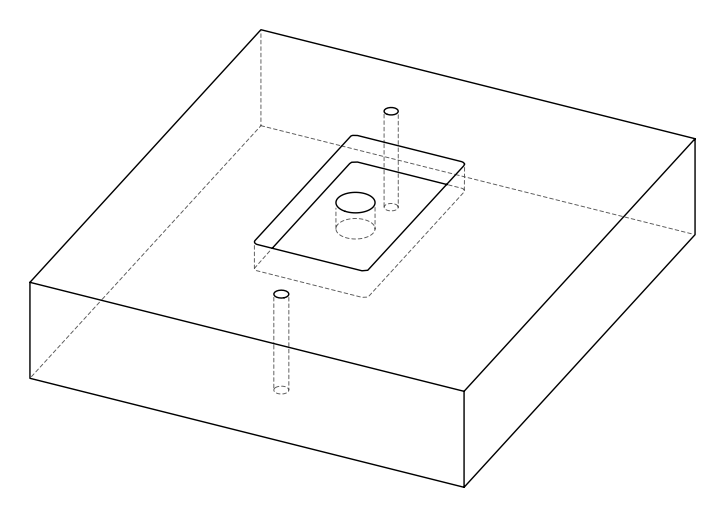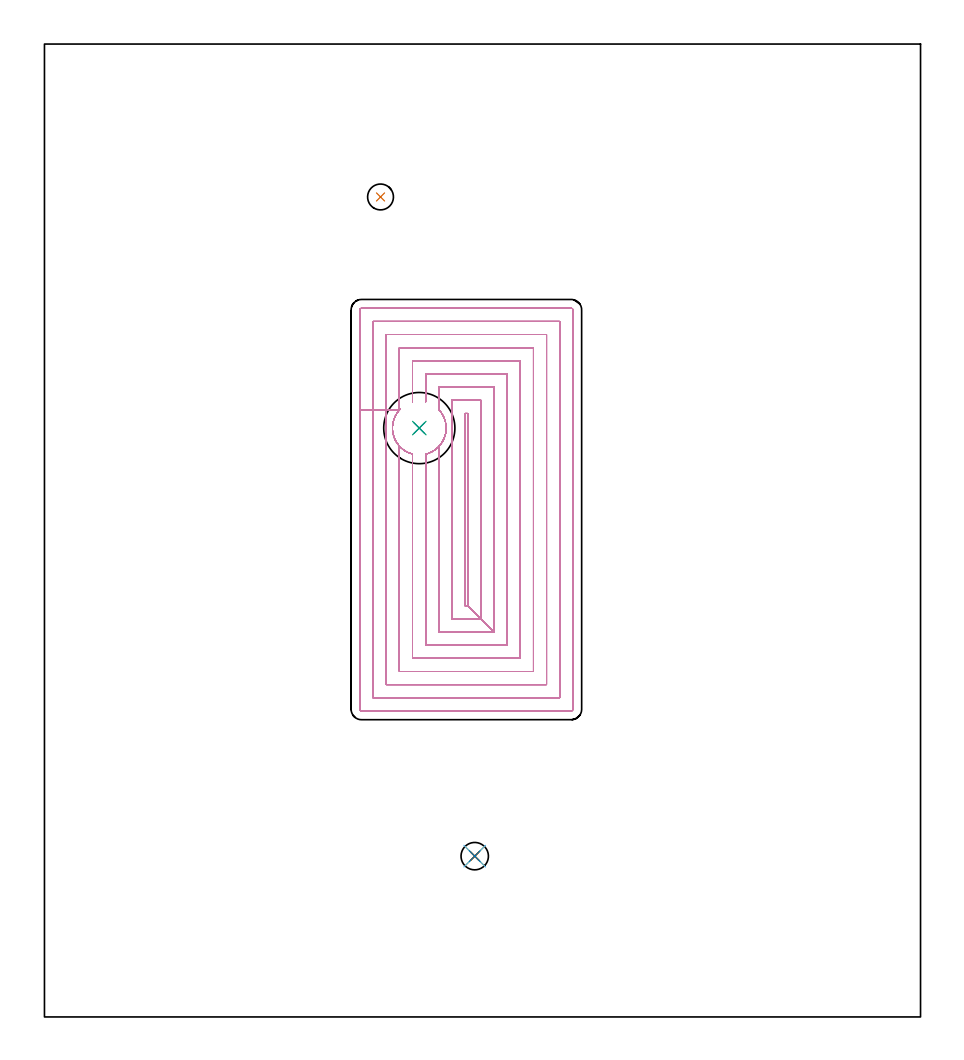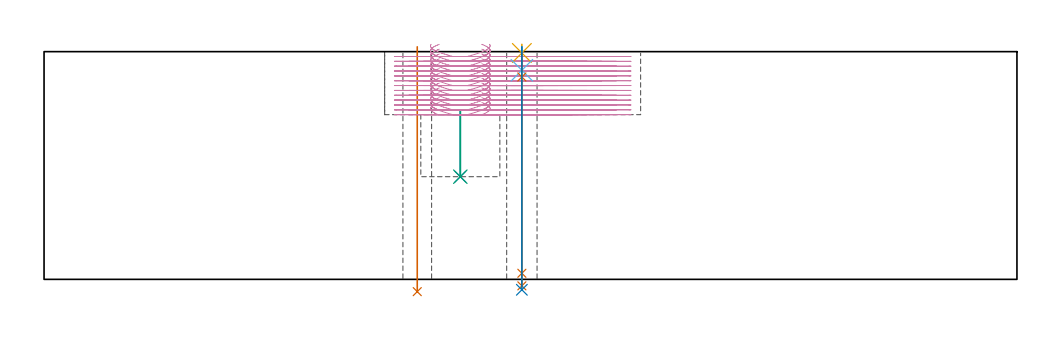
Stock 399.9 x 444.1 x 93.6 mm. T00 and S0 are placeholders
(PLAN: 8 operations, 7 tool changes, 91.5 min)
(1 DRILL_THROUGH_HOLE_FROM_SOLID_MATERIAL | STEP1HOLE_1 | UGT0301_513 | 0.4 min | 10194 mm3)
(2 INDEXABLE_INSERT_DRILL_BLIND_HOLE_FROM_SOLID | STEP1POCKET | NXT0302_013 | 0.12 min | 17691 mm3)
(3 DRILL_TO_ENLARGE_BLIND_HOLE | STEP1POCKET | UGT0301_382 | 0.12 min | 24914 mm3)
(4 MILL_RECTANGULAR_POCKET | POCKET_RECTANGULAR_STRAIGHT | NXT0201_009 | Follow Part, ap 2, ae 75% | 89.93 min | 500676 mm3)
(5 SPOT_DRILL | STEP1HOLE | NXT0321_9005460120000 | 0.03 min | 2 mm3)
(6 DRILL_BLIND_HOLE_INTO_CENTER | STEP1HOLE | NXT0301_022 | 0.04 min | 145 mm3)
(7 GUN_DRILL_THROUGH_HOLE | STEP1HOLE | UGT0307_001 | 0.45 min | 1651 mm3)
(8 SPADE_DRILL_TO_ENLARGE_THROUGH_HOLE | STEP1HOLE | UGT0306_003 | 0.4 min | 9718 mm3)
(TOOL UGT0301_513 | Carbide Drill 11.8 mm | D11.8 PA118 FL94 Z2)
(TOOL NXT0302_013 | Index. Insert Drill 21mm [880-D2100L25-05] | D21 PA176 FL105 Z2)
(TOOL UGT0301_382 | Twist Drill Flat Bottom 32.5 mm | D32.5 PA180 FL175 Z2)
(TOOL NXT0201_009 | ENDMILL 8mm [2P460-0800-NA 1630] | D8 FL26 Z6)
(TOOL NXT0321_9005460120000 | NC Spot Drill, 142deg, 12mm, Carbide, Uncoated | D12 PA142 FL30 Z2)
(TOOL NXT0301_022 | Carbide Drill 5.1mm [860.1-0510-015A1-MM 2214] | D5.1 PA140 FL28 Z2)
(TOOL UGT0307_001 | Gun Drill 5 mm | D5 PA130 FL24 Z1)
(TOOL UGT0306_003 | Spade Drill 12.5mm | D12.5 PA132 FL10 Z2)
(OP 1 DRILL_THROUGH_HOLE_FROM_SOLID_MATERIAL)
G17 G21 G94 G90
T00 M6
G54
G17 G0 G90 X153.4 Y374.3 S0 M3
G43 Z103.6 H0
G94 G81 G98 Z-5.045 F250. R95.6
G80
M5
M2
(OP 2 INDEXABLE_INSERT_DRILL_BLIND_HOLE_FROM_SOLID)
G17 G21 G94 G90
T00 M6
G54
G17 G0 G90 X171.1 Y268.8 S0 M3
G43 Z103.6 H1
G94 G81 G98 Z42.2 F250. R69.7
G80
M5
M2
(OP 3 DRILL_TO_ENLARGE_BLIND_HOLE)
G17 G21 G94 G90
T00 M6
G54
G17 G0 G90 X171.1 Y268.8 S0 M3
G43 Z103.6 H0
G94 G81 G98 Z42.2 F250. R69.7
G80
M5
M2
(OP 4 MILL_RECTANGULAR_POCKET)
G17 G21 G94 G90
T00 M6
G54
G17 G0 G90 X179.948 Y277.269 S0 M3
G43 Z103.6 H1
Z96.6
G94 G1 X180.034 Y277.177 Z96.566 F250.
X180.373 Y276.816 Z96.433
X181.097 Y275.892 Z96.119
X181.729 Y274.903 Z95.804
X182.264 Y273.858 Z95.49
X182.696 Y272.767 Z95.175
X182.837 Y272.292 Z95.043
X182.978 Y271.818 Z94.91
X183.239 Y270.489 Z94.547
X183.352 Y269.139 Z94.184
X183.315 Y267.785 Z93.821
X183.129 Y266.444 Z93.459
X182.796 Y265.131 Z93.096
X182.629 Y264.665 Z92.963
X182.462 Y264.199 Z92.83
X181.884 Y262.973 Z92.467
X181.174 Y261.817 Z92.104
X180.34 Y260.747 Z91.74
X180. Y260.388 Z91.608
Y175.7 F500.
X205.2
X193.2 Y187.7
Y275.5
X192.
Y187.7
X193.2
X199.2 Y181.7
Y281.5
X186.
Y181.7
X199.2
X205.2 Y175.7
Y287.5
X180.
Y277.213
G0 X183.119 Y271.101 Z96.6
G1 X183.239 Y270.489 Z96.433 F250.
X183.352 Y269.139 Z96.07
X183.315 Y267.785 Z95.707
X183.129 Y266.444 Z95.344
X182.796 Y265.131 Z94.981
X182.629 Y264.665 Z94.849
X182.462 Y264.199 Z94.716
X181.868 Y262.944 Z94.344
X181.137 Y261.765 Z93.972
X180.277 Y260.675 Z93.6
X179.299 Y259.69 Z93.228
X178.216 Y258.821 Z92.856
X177.042 Y258.081 Z92.484
X175.791 Y257.478 Z92.112
X174.481 Y257.02 Z91.74
X174. Y256.902 Z91.608
Y169.7 F500.
X211.2
Y293.5
X174.
Y280.7
G0 X159.117 Y271.301 Z96.6
G1 X158.939 Y270.344 Z96.339 F250.
X158.843 Y268.953 Z95.965
X158.905 Y267.559 Z95.592
X159.125 Y266.182 Z95.218
X159.499 Y264.839 Z94.844
X159.678 Y264.377 Z94.712
X159.858 Y263.915 Z94.579
X160.412 Y262.799 Z94.245
X160.672 Y262.376 Z94.112
X160.931 Y261.955 Z93.979
X161.689 Y260.946 Z93.641
X162.547 Y260.02 Z93.303
X163.495 Y259.187 Z92.965
X164.524 Y258.456 Z92.627
X165.623 Y257.834 Z92.288
X166.074 Y257.631 Z92.156
X166.526 Y257.428 Z92.023
X167.521 Y257.077 Z91.74
X168. Y256.952 Z91.608
Y163.7 F500.
X217.2
Y299.5
X168.
Y280.65
G0 X162.458 Y277.477 Z96.6
G1 X161.688 Y276.654 Z96.298 F250.
X160.857 Y275.534 Z95.924
X160.159 Y274.327 Z95.551
X159.602 Y273.049 Z95.177
X159.193 Y271.715 Z94.803
X158.939 Y270.344 Z94.43
X158.843 Y268.953 Z94.056
X158.905 Y267.559 Z93.682
X159.125 Y266.182 Z93.308
X159.499 Y264.839 Z92.935
X159.678 Y264.377 Z92.802
X159.858 Y263.915 Z92.669
X160.412 Y262.799 Z92.335
X160.672 Y262.376 Z92.202
X160.931 Y261.955 Z92.07
X161.669 Y260.971 Z91.74
X162. Y260.603 Z91.608
Y157.7 F500.
X223.2
Y305.5
X162.
Y276.998
X156.
Y151.7
X229.2
Y311.5
X156.
Y276.998
X150.
Y145.7
X235.2
Y317.5
X150.
Y276.998
X144.
Y140.4
G3 X144.7 Y139.7 R0.7
G1 X240.5
G3 X241.2 Y140.4 R0.7
G1 Y322.8
G3 X240.5 Y323.5 R0.7
G1 X144.7
G3 X144. Y322.8 R0.7
G1 Y276.998
Y275.998
G0 X179.949 Y277.266 Z94.608
G1 X180.717 Y276.399 Z94.297 F250.
X181.512 Y275.266 Z93.926
X182.175 Y274.05 Z93.555
X182.696 Y272.767 Z93.184
X182.837 Y272.292 Z93.051
X182.978 Y271.818 Z92.919
X183.214 Y270.662 Z92.603
X183.337 Y269.488 Z92.286
X183.347 Y268.308 Z91.97
X183.244 Y267.133 Z91.654
X183.027 Y265.973 Z91.338
X182.701 Y264.839 Z91.022
X182.522 Y264.377 Z90.889
X182.343 Y263.916 Z90.756
X181.785 Y262.792 Z90.42
X181.115 Y261.731 Z90.084
X180.34 Y260.745 Z89.748
X180. Y260.385 Z89.615
Y175.7 F500.
X205.2
X193.2 Y187.7
Y275.5
X192.
Y187.7
X193.2
X199.2 Y181.7
Y281.5
X186.
Y181.7
X199.2
X205.2 Y175.7
Y287.5
X180.
Y277.213
G0 X183.125 Y271.098 Z94.608
G1 X183.214 Y270.662 Z94.488 F250.
X183.337 Y269.488 Z94.172
X183.347 Y268.308 Z93.856
X183.244 Y267.133 Z93.54
X183.027 Y265.973 Z93.224
X182.701 Y264.839 Z92.907
X182.522 Y264.377 Z92.775
X182.343 Y263.916 Z92.642
X181.758 Y262.744 Z92.291
X181.051 Y261.641 Z91.94
X180.23 Y260.62 Z91.589
X179.305 Y259.693 Z91.238
X178.287 Y258.869 Z90.887
X177.186 Y258.159 Z90.536
X176.747 Y257.931 Z90.404
X176.307 Y257.703 Z90.271
X175.408 Y257.324 Z90.009
X174.481 Y257.018 Z89.748
X174. Y256.901 Z89.615
Y169.7 F500.
X211.2
Y293.5
X174.
Y280.698
G0 X159.117 Y271.303 Z94.608
G1 X159.015 Y270.854 Z94.484 F250.
X158.952 Y270.363 Z94.351
X158.889 Y269.872 Z94.219
X158.843 Y268.596 Z93.877
X158.931 Y267.323 Z93.535
X159.15 Y266.066 Z93.193
X159.499 Y264.839 Z92.851
X159.985 Y263.654 Z92.508
X160.466 Y262.71 Z92.224
X160.672 Y262.377 Z92.119
X160.932 Y261.955 Z91.986
X161.774 Y260.847 Z91.613
X162.736 Y259.841 Z91.24
X163.807 Y258.95 Z90.867
X164.971 Y258.187 Z90.494
X166.215 Y257.56 Z90.121
X167.521 Y257.079 Z89.748
X168. Y256.953 Z89.615
Y163.7 F500.
X217.2
Y299.5
X168.
Y280.645
G0 X162.462 Y277.475 Z94.608
G1 X161.798 Y276.781 Z94.35 F250.
X160.991 Y275.73 Z93.995
X160.301 Y274.599 Z93.64
X159.738 Y273.399 Z93.285
X159.308 Y272.146 Z92.93
X159.015 Y270.854 Z92.575
X158.952 Y270.363 Z92.442
X158.889 Y269.872 Z92.31
X158.843 Y268.596 Z91.968
X158.931 Y267.323 Z91.626
X159.15 Y266.066 Z91.284
X159.499 Y264.839 Z90.942
X159.985 Y263.654 Z90.599
X160.466 Y262.71 Z90.315
X160.672 Y262.377 Z90.21
X160.932 Y261.955 Z90.077
X161.668 Y260.972 Z89.748
X162. Y260.604 Z89.615
Y157.7 F500.
X223.2
Y305.5
X162.
Y276.995
X156.
Y151.7
X229.2
Y311.5
X156.
Y276.995
X150.
Y145.7
X235.2
Y317.5
X150.
Y276.995
X144.
Y140.4
G3 X144.7 Y139.7 R0.7
G1 X240.5
G3 X241.2 Y140.4 R0.7
G1 Y322.8
G3 X240.5 Y323.5 R0.7
G1 X144.7
G3 X144. Y322.8 R0.7
G1 Y276.995
Y275.995
G0 X179.944 Y277.264 Z92.615
G1 X180.22 Y276.989 Z92.511 F250.
X181.072 Y275.928 Z92.146
X181.8 Y274.778 Z91.782
X182.397 Y273.556 Z91.417
X182.854 Y272.274 Z91.053
X183.167 Y270.95 Z90.688
X183.332 Y269.6 Z90.323
X183.345 Y268.239 Z89.959
X183.303 Y267.746 Z89.826
X183.26 Y267.253 Z89.694
X183.087 Y266.238 Z89.418
X182.83 Y265.242 Z89.142
X182.668 Y264.774 Z89.009
X182.505 Y264.307 Z88.877
X181.92 Y263.04 Z88.503
X181.195 Y261.849 Z88.129
X180.34 Y260.747 Z87.756
X180. Y260.388 Z87.623
Y175.7 F500.
X205.2
X193.2 Y187.7
Y275.5
X192.
Y187.7
X193.2
X199.2 Y181.7
Y281.5
X186.
Y181.7
X199.2
X205.2 Y175.7
Y287.5
X180.
Y277.213
G0 X183.132 Y271.101 Z92.615
G1 X183.167 Y270.95 Z92.574 F250.
X183.332 Y269.6 Z92.209
X183.345 Y268.239 Z91.845
X183.303 Y267.746 Z91.712
X183.26 Y267.253 Z91.579
X183.087 Y266.238 Z91.304
X182.83 Y265.242 Z91.028
X182.668 Y264.774 Z90.895
X182.505 Y264.307 Z90.763
X181.989 Y263.171 Z90.428
X181.36 Y262.095 Z90.094
X180.626 Y261.087 Z89.76
X179.793 Y260.159 Z89.426
X178.87 Y259.321 Z89.092
X177.866 Y258.581 Z88.758
X176.793 Y257.946 Z88.424
X175.66 Y257.424 Z88.09
X174.481 Y257.02 Z87.756
X174. Y256.903 Z87.623
Y169.7 F500.
X211.2
Y293.5
X174.
Y280.698
G0 X159.114 Y271.304 Z92.615
G1 X159.037 Y270.981 Z92.526 F250.
X158.969 Y270.491 Z92.394
X158.901 Y270.001 Z92.261
X158.842 Y268.694 Z91.911
X158.923 Y267.388 Z91.56
X159.143 Y266.098 Z91.209
X159.499 Y264.839 Z90.859
X159.986 Y263.653 Z90.515
X160.464 Y262.714 Z90.233
X160.672 Y262.377 Z90.127
X160.932 Y261.955 Z89.994
X161.774 Y260.846 Z89.621
X162.736 Y259.841 Z89.248
X163.807 Y258.95 Z88.875
X164.971 Y258.187 Z88.502
X166.215 Y257.56 Z88.129
X167.521 Y257.079 Z87.756
X168. Y256.953 Z87.623
Y163.7 F500.
X217.2
Y299.5
X168.
Y280.645
G0 X162.463 Y277.474 Z92.615
G1 X161.84 Y276.83 Z92.375 F250.
X161.035 Y275.794 Z92.024
X160.344 Y274.678 Z91.672
X159.777 Y273.495 Z91.32
X159.34 Y272.258 Z90.969
X159.037 Y270.981 Z90.617
X158.969 Y270.491 Z90.485
X158.901 Y270.001 Z90.352
X158.842 Y268.694 Z90.001
X158.923 Y267.388 Z89.651
X159.143 Y266.098 Z89.3
X159.499 Y264.839 Z88.95
X159.986 Y263.653 Z88.606
X160.464 Y262.714 Z88.324
X160.672 Y262.377 Z88.218
X160.932 Y261.955 Z88.085
X161.668 Y260.972 Z87.756
X162. Y260.604 Z87.623
Y157.7 F500.
X223.2
Y305.5
X162.
Y276.995
X156.
Y151.7
X229.2
Y311.5
X156.
Y276.995
X150.
Y145.7
X235.2
Y317.5
X150.
Y276.995
X144.
Y140.4
G3 X144.7 Y139.7 R0.7
G1 X240.5
G3 X241.2 Y140.4 R0.7
G1 Y322.8
G3 X240.5 Y323.5 R0.7
G1 X144.7
G3 X144. Y322.8 R0.7
G1 Y276.995
Y275.995
G0 X179.945 Y277.267 Z90.623
G1 X180.675 Y276.451 Z90.33 F250.
X181.464 Y275.342 Z89.965
X182.126 Y274.152 Z89.6
X182.652 Y272.896 Z89.235
X183.035 Y271.59 Z88.871
X183.271 Y270.25 Z88.506
X183.357 Y268.891 Z88.141
X183.292 Y267.531 Z87.776
X183.077 Y266.187 Z87.412
X182.806 Y265.163 Z87.128
X182.366 Y263.969 Z86.787
X181.803 Y262.827 Z86.446
X181.126 Y261.749 Z86.104
X180.34 Y260.747 Z85.763
X180. Y260.388 Z85.631
Y175.7 F500.
X205.2
X193.2 Y187.7
Y275.5
X192.
Y187.7
X193.2
X199.2 Y181.7
Y281.5
X186.
Y181.7
X199.2
X205.2 Y175.7
Y287.5
X180.
Y277.212
G0 X183.121 Y271.101 Z90.623
G1 X183.271 Y270.25 Z90.391 F250.
X183.357 Y268.891 Z90.027
X183.292 Y267.531 Z89.662
X183.077 Y266.187 Z89.297
X182.806 Y265.163 Z89.013
X182.336 Y263.9 Z88.652
X181.73 Y262.696 Z88.291
X180.995 Y261.567 Z87.93
X180.141 Y260.524 Z87.569
X179.177 Y259.582 Z87.208
X178.116 Y258.751 Z86.847
X176.971 Y258.042 Z86.486
X175.754 Y257.462 Z86.124
X174.481 Y257.02 Z85.763
X174. Y256.903 Z85.631
Y169.7 F500.
X211.2
Y293.5
X174.
Y280.7
G0 X159.117 Y271.301 Z90.623
G1 X158.939 Y270.344 Z90.362 F250.
X158.843 Y268.953 Z89.989
X158.905 Y267.559 Z89.615
X159.125 Y266.182 Z89.241
X159.499 Y264.839 Z88.868
X159.678 Y264.377 Z88.735
X159.858 Y263.915 Z88.602
X160.374 Y262.866 Z88.289
X160.988 Y261.871 Z87.975
X161.693 Y260.939 Z87.662
X162.026 Y260.571 Z87.529
X162.359 Y260.205 Z87.397
X163.38 Y259.278 Z87.027
X164.498 Y258.472 Z86.658
X164.926 Y258.222 Z86.525
X165.354 Y257.973 Z86.392
X166.416 Y257.473 Z86.078
X167.521 Y257.077 Z85.763
X168. Y256.952 Z85.631
Y163.7 F500.
X217.2
Y299.5
X168.
Y280.65
G0 X162.457 Y277.475 Z90.623
G1 X161.689 Y276.654 Z90.322 F250.
X160.857 Y275.534 Z89.948
X160.159 Y274.327 Z89.574
X159.602 Y273.049 Z89.201
X159.193 Y271.715 Z88.827
X158.939 Y270.344 Z88.453
X158.843 Y268.953 Z88.079
X158.905 Y267.559 Z87.706
X159.125 Y266.182 Z87.332
X159.499 Y264.839 Z86.958
X159.678 Y264.377 Z86.826
X159.858 Y263.915 Z86.693
X160.368 Y262.878 Z86.383
X160.973 Y261.893 Z86.073
X161.668 Y260.969 Z85.764
X162. Y260.6 Z85.631
Y157.7 F500.
X223.2
Y305.5
X162.
Y276.998
X156.
Y151.7
X229.2
Y311.5
X156.
Y276.998
X150.
Y145.7
X235.2
Y317.5
X150.
Y276.998
X144.
Y140.4
G3 X144.7 Y139.7 R0.7
G1 X240.5
G3 X241.2 Y140.4 R0.7
G1 Y322.8
G3 X240.5 Y323.5 R0.7
G1 X144.7
G3 X144. Y322.8 R0.7
G1 Y276.998
Y275.998
G0 X179.943 Y277.265 Z88.631
G1 X180.606 Y276.537 Z88.367 F250.
X181.395 Y275.451 Z88.007
X182.061 Y274.284 Z87.647
X182.595 Y273.052 Z87.287
X182.992 Y271.769 Z86.928
X183.245 Y270.451 Z86.568
X183.353 Y269.112 Z86.208
X183.314 Y267.77 Z85.848
X183.129 Y266.44 Z85.488
X182.827 Y265.23 Z85.154
X182.386 Y264.017 Z84.808
X181.821 Y262.857 Z84.463
X181.136 Y261.763 Z84.117
X180.34 Y260.747 Z83.771
X180. Y260.388 Z83.638
Y175.7 F500.
X205.2
X193.2 Y187.7
Y275.5
X192.
Y187.7
X193.2
X199.2 Y181.7
Y281.5
X186.
Y181.7
X199.2
X205.2 Y175.7
Y287.5
X180.
Y277.212
G0 X183.12 Y271.101 Z88.631
G1 X183.245 Y270.451 Z88.453 F250.
X183.353 Y269.112 Z88.094
X183.314 Y267.77 Z87.734
X183.129 Y266.44 Z87.374
X182.827 Y265.23 Z87.04
X182.361 Y263.958 Z86.677
X181.757 Y262.744 Z86.313
X181.023 Y261.605 Z85.95
X180.167 Y260.553 Z85.587
X179.201 Y259.603 Z85.224
X178.136 Y258.765 Z84.861
X176.984 Y258.049 Z84.497
X175.761 Y257.465 Z84.134
X174.481 Y257.02 Z83.771
X174. Y256.903 Z83.638
Y169.7 F500.
X211.2
Y293.5
X174.
Y280.7
G0 X159.117 Y271.301 Z88.631
G1 X158.939 Y270.344 Z88.37 F250.
X158.843 Y268.953 Z87.996
X158.905 Y267.559 Z87.623
X159.125 Y266.182 Z87.249
X159.499 Y264.839 Z86.875
X159.678 Y264.377 Z86.743
X159.858 Y263.915 Z86.61
X160.374 Y262.866 Z86.296
X160.988 Y261.871 Z85.983
X161.693 Y260.939 Z85.67
X162.026 Y260.571 Z85.537
X162.359 Y260.205 Z85.404
X163.378 Y259.279 Z85.035
X164.495 Y258.473 Z84.666
X164.923 Y258.224 Z84.534
X165.351 Y257.974 Z84.401
X166.414 Y257.474 Z84.086
X167.521 Y257.077 Z83.771
X168. Y256.952 Z83.638
Y163.7 F500.
X217.2
Y299.5
X168.
Y280.65
G0 X162.457 Y277.475 Z88.631
G1 X161.689 Y276.654 Z88.329 F250.
X160.857 Y275.534 Z87.956
X160.159 Y274.327 Z87.582
X159.602 Y273.049 Z87.208
X159.193 Y271.715 Z86.835
X158.939 Y270.344 Z86.461
X158.843 Y268.953 Z86.087
X158.905 Y267.559 Z85.713
X159.125 Y266.182 Z85.34
X159.499 Y264.839 Z84.966
X159.678 Y264.377 Z84.833
X159.858 Y263.915 Z84.701
X160.368 Y262.878 Z84.391
X160.973 Y261.893 Z84.081
X161.668 Y260.969 Z83.771
X162. Y260.6 Z83.638
Y157.7 F500.
X223.2
Y305.5
X162.
Y276.998
X156.
Y151.7
X229.2
Y311.5
X156.
Y276.998
X150.
Y145.7
X235.2
Y317.5
X150.
Y276.998
X144.
Y140.4
G3 X144.7 Y139.7 R0.7
G1 X240.5
G3 X241.2 Y140.4 R0.7
G1 Y322.8
G3 X240.5 Y323.5 R0.7
G1 X144.7
G3 X144. Y322.8 R0.7
G1 Y276.998
Y275.998
G0 X179.946 Y277.269 Z86.638
G1 X180.721 Y276.394 Z86.325 F250.
X181.519 Y275.254 Z85.952
X182.183 Y274.031 Z85.579
X182.704 Y272.741 Z85.207
X182.844 Y272.266 Z85.074
X182.985 Y271.791 Z84.941
X183.241 Y270.477 Z84.582
X183.352 Y269.142 Z84.224
X183.317 Y267.803 Z83.865
X183.135 Y266.476 Z83.506
X182.81 Y265.177 Z83.147
X182.645 Y264.71 Z83.014
X182.48 Y264.244 Z82.882
X181.899 Y263.001 Z82.514
X181.183 Y261.83 Z82.146
X180.34 Y260.747 Z81.779
X180. Y260.388 Z81.646
Y175.7 F500.
X205.2
X193.2 Y187.7
Y275.5
X192.
Y187.7
X193.2
X199.2 Y181.7
Y281.5
X186.
Y181.7
X199.2
X205.2 Y175.7
Y287.5
X180.
Y277.213
G0 X183.119 Y271.101 Z86.638
G1 X183.241 Y270.477 Z86.468 F250.
X183.352 Y269.142 Z86.109
X183.317 Y267.803 Z85.75
X183.135 Y266.476 Z85.391
X182.81 Y265.177 Z85.033
X182.645 Y264.71 Z84.9
X182.48 Y264.244 Z84.767
X181.888 Y262.981 Z84.394
X181.157 Y261.794 Z84.02
X180.297 Y260.698 Z83.647
X179.317 Y259.706 Z83.273
X178.231 Y258.832 Z82.899
X177.052 Y258.087 Z82.526
X175.797 Y257.48 Z82.152
X174.481 Y257.02 Z81.779
X174. Y256.903 Z81.646
Y169.7 F500.
X211.2
Y293.5
X174.
Y280.7
G0 X159.117 Y271.304 Z86.638
G1 X158.939 Y270.344 Z86.377 F250.
X158.843 Y268.953 Z86.003
X158.905 Y267.559 Z85.629
X159.125 Y266.182 Z85.256
X159.499 Y264.839 Z84.882
X159.986 Y263.653 Z84.538
X160.464 Y262.714 Z84.256
X160.672 Y262.377 Z84.15
X160.932 Y261.955 Z84.017
X161.774 Y260.846 Z83.644
X162.736 Y259.841 Z83.271
X163.807 Y258.95 Z82.898
X164.971 Y258.187 Z82.525
X166.215 Y257.56 Z82.152
X167.521 Y257.079 Z81.779
X168. Y256.953 Z81.646
Y163.7 F500.
X217.2
Y299.5
X168.
Y280.65
G0 X162.46 Y277.478 Z86.638
G1 X161.688 Y276.654 Z86.336 F250.
X160.857 Y275.534 Z85.962
X160.159 Y274.327 Z85.589
X159.602 Y273.049 Z85.215
X159.193 Y271.715 Z84.841
X158.939 Y270.344 Z84.468
X158.843 Y268.953 Z84.094
X158.905 Y267.559 Z83.72
X159.125 Y266.182 Z83.346
X159.499 Y264.839 Z82.973
X159.986 Y263.653 Z82.629
X160.464 Y262.714 Z82.347
X160.672 Y262.377 Z82.241
X160.932 Y261.955 Z82.108
X161.668 Y260.972 Z81.779
X162. Y260.604 Z81.646
Y157.7 F500.
X223.2
Y305.5
X162.
Y276.998
X156.
Y151.7
X229.2
Y311.5
X156.
Y276.998
X150.
Y145.7
X235.2
Y317.5
X150.
Y276.998
X144.
Y140.4
G3 X144.7 Y139.7 R0.7
G1 X240.5
G3 X241.2 Y140.4 R0.7
G1 Y322.8
G3 X240.5 Y323.5 R0.7
G1 X144.7
G3 X144. Y322.8 R0.7
G1 Y276.998
Y275.998
G0 X179.947 Y277.269 Z84.646
G1 X180.267 Y276.936 Z84.523 F250.
X181.03 Y275.984 Z84.195
X181.695 Y274.96 Z83.868
X182.255 Y273.876 Z83.541
X182.704 Y272.741 Z83.214
X182.844 Y272.266 Z83.082
X182.985 Y271.791 Z82.949
X183.242 Y270.465 Z82.587
X183.352 Y269.118 Z82.225
X183.314 Y267.767 Z81.863
X183.126 Y266.429 Z81.501
X182.792 Y265.119 Z81.139
X182.625 Y264.653 Z81.006
X182.457 Y264.188 Z80.873
X181.88 Y262.965 Z80.511
X181.171 Y261.814 Z80.149
X180.34 Y260.747 Z79.786
X180. Y260.388 Z79.654
Y175.7 F500.
X205.2
X193.2 Y187.7
Y275.5
X192.
Y187.7
X193.2
X199.2 Y181.7
Y281.5
X186.
Y181.7
X199.2
X205.2 Y175.7
Y287.5
X180.
Y277.213
G0 X183.119 Y271.101 Z84.646
G1 X183.242 Y270.465 Z84.472 F250.
X183.352 Y269.118 Z84.11
X183.314 Y267.767 Z83.748
X183.126 Y266.429 Z83.386
X182.792 Y265.119 Z83.024
X182.625 Y264.653 Z82.891
X182.457 Y264.188 Z82.759
X181.863 Y262.935 Z82.387
X181.131 Y261.757 Z82.016
X180.272 Y260.669 Z81.644
X179.294 Y259.686 Z81.273
X178.212 Y258.819 Z80.901
X177.039 Y258.079 Z80.53
X175.79 Y257.477 Z80.158
X174.481 Y257.02 Z79.786
X174. Y256.903 Z79.654
Y169.7 F500.
X211.2
Y293.5
X174.
Y280.7
G0 X159.117 Y271.304 Z84.646
G1 X158.939 Y270.344 Z84.384 F250.
X158.843 Y268.953 Z84.011
X158.905 Y267.559 Z83.637
X159.125 Y266.182 Z83.263
X159.499 Y264.839 Z82.89
X159.986 Y263.653 Z82.546
X160.464 Y262.714 Z82.264
X160.672 Y262.377 Z82.158
X160.932 Y261.955 Z82.025
X161.774 Y260.846 Z81.652
X162.736 Y259.841 Z81.279
X163.807 Y258.95 Z80.906
X164.971 Y258.187 Z80.533
X166.215 Y257.56 Z80.16
X167.521 Y257.079 Z79.786
X168. Y256.953 Z79.654
Y163.7 F500.
X217.2
Y299.5
X168.
Y280.65
G0 X162.46 Y277.478 Z84.646
G1 X161.688 Y276.654 Z84.344 F250.
X160.857 Y275.534 Z83.97
X160.159 Y274.327 Z83.596
X159.602 Y273.049 Z83.223
X159.193 Y271.715 Z82.849
X158.939 Y270.344 Z82.475
X158.843 Y268.953 Z82.102
X158.905 Y267.559 Z81.728
X159.125 Y266.182 Z81.354
X159.499 Y264.839 Z80.98
X159.986 Y263.653 Z80.637
X160.464 Y262.714 Z80.354
X160.672 Y262.377 Z80.248
X160.932 Y261.955 Z80.116
X161.668 Y260.972 Z79.786
X162. Y260.604 Z79.654
Y157.7 F500.
X223.2
Y305.5
X162.
Y276.998
X156.
Y151.7
X229.2
Y311.5
X156.
Y276.998
X150.
Y145.7
X235.2
Y317.5
X150.
Y276.998
X144.
Y140.4
G3 X144.7 Y139.7 R0.7
G1 X240.5
G3 X241.2 Y140.4 R0.7
G1 Y322.8
G3 X240.5 Y323.5 R0.7
G1 X144.7
G3 X144. Y322.8 R0.7
G1 Y276.998
Y275.998
G0 X179.946 Y277.267 Z82.654
G1 X180.676 Y276.451 Z82.36 F250.
X181.465 Y275.342 Z81.996
X182.127 Y274.152 Z81.631
X182.652 Y272.897 Z81.266
X183.035 Y271.59 Z80.901
X183.271 Y270.25 Z80.537
X183.357 Y268.891 Z80.172
X183.292 Y267.531 Z79.807
X183.077 Y266.187 Z79.442
X182.952 Y265.708 Z79.31
X182.827 Y265.229 Z79.177
X182.386 Y264.016 Z78.831
X181.82 Y262.857 Z78.486
X181.136 Y261.763 Z78.14
X180.34 Y260.747 Z77.794
X180. Y260.388 Z77.662
Y175.7 F500.
X205.2
X193.2 Y187.7
Y275.5
X192.
Y187.7
X193.2
X199.2 Y181.7
Y281.5
X186.
Y181.7
X199.2
X205.2 Y175.7
Y287.5
X180.
Y277.213
G0 X183.122 Y271.101 Z82.654
G1 X183.271 Y270.25 Z82.422 F250.
X183.357 Y268.891 Z82.057
X183.292 Y267.531 Z81.693
X183.077 Y266.187 Z81.328
X182.952 Y265.708 Z81.195
X182.827 Y265.229 Z81.063
X182.36 Y263.956 Z80.699
X181.756 Y262.743 Z80.336
X181.022 Y261.604 Z79.973
X180.167 Y260.553 Z79.61
X179.201 Y259.602 Z79.247
X178.135 Y258.764 Z78.884
X176.984 Y258.049 Z78.52
X175.761 Y257.465 Z78.157
X174.481 Y257.02 Z77.794
X174. Y256.903 Z77.662
Y169.7 F500.
X211.2
Y293.5
X174.
Y280.7
G0 X159.117 Y271.301 Z82.654
G1 X158.939 Y270.344 Z82.393 F250.
X158.843 Y268.953 Z82.019
X158.905 Y267.559 Z81.646
X159.125 Y266.182 Z81.272
X159.499 Y264.839 Z80.898
X159.678 Y264.377 Z80.766
X159.858 Y263.915 Z80.633
X160.375 Y262.865 Z80.319
X160.989 Y261.87 Z80.006
X161.695 Y260.937 Z79.692
X162.028 Y260.569 Z79.56
X162.361 Y260.203 Z79.427
X163.258 Y259.378 Z79.1
X164.232 Y258.646 Z78.774
X165.275 Y258.015 Z78.447
X166.374 Y257.49 Z78.121
X167.521 Y257.077 Z77.794
X168. Y256.952 Z77.662
Y163.7 F500.
X217.2
Y299.5
X168.
Y280.65
G0 X162.457 Y277.475 Z82.654
G1 X161.689 Y276.654 Z82.352 F250.
X160.857 Y275.534 Z81.979
X160.159 Y274.327 Z81.605
X159.602 Y273.049 Z81.231
X159.193 Y271.715 Z80.858
X158.939 Y270.344 Z80.484
X158.843 Y268.953 Z80.11
X158.905 Y267.559 Z79.737
X159.125 Y266.182 Z79.363
X159.499 Y264.839 Z78.989
X159.678 Y264.377 Z78.857
X159.858 Y263.915 Z78.724
X160.368 Y262.878 Z78.414
X160.973 Y261.893 Z78.104
X161.668 Y260.969 Z77.794
X162. Y260.6 Z77.662
Y157.7 F500.
X223.2
Y305.5
X162.
Y276.998
X156.
Y151.7
X229.2
Y311.5
X156.
Y276.998
X150.
Y145.7
X235.2
Y317.5
X150.
Y276.998
X144.
Y140.4
G3 X144.7 Y139.7 R0.7
G1 X240.5
G3 X241.2 Y140.4 R0.7
G1 Y322.8
G3 X240.5 Y323.5 R0.7
G1 X144.7
G3 X144. Y322.8 R0.7
G1 Y276.998
Y275.998
G0 X179.946 Y277.267 Z80.662
G1 X180.676 Y276.451 Z80.368 F250.
X181.465 Y275.342 Z80.003
X182.127 Y274.152 Z79.639
X182.652 Y272.897 Z79.274
X183.035 Y271.59 Z78.909
X183.271 Y270.25 Z78.544
X183.357 Y268.891 Z78.18
X183.292 Y267.531 Z77.815
X183.077 Y266.187 Z77.45
X182.952 Y265.708 Z77.317
X182.827 Y265.229 Z77.185
X182.386 Y264.016 Z76.839
X181.82 Y262.857 Z76.493
X181.136 Y261.763 Z76.148
X180.34 Y260.747 Z75.802
X180. Y260.388 Z75.669
Y175.7 F500.
X205.2
X193.2 Y187.7
Y275.5
X192.
Y187.7
X193.2
X199.2 Y181.7
Y281.5
X186.
Y181.7
X199.2
X205.2 Y175.7
Y287.5
X180.
Y277.213
G0 X183.122 Y271.101 Z80.662
G1 X183.271 Y270.25 Z80.43 F250.
X183.357 Y268.891 Z80.065
X183.292 Y267.531 Z79.7
X183.077 Y266.187 Z79.336
X182.952 Y265.708 Z79.203
X182.827 Y265.229 Z79.07
X182.36 Y263.956 Z78.707
X181.756 Y262.743 Z78.344
X181.022 Y261.604 Z77.981
X180.167 Y260.553 Z77.618
X179.201 Y259.602 Z77.254
X178.135 Y258.764 Z76.891
X176.984 Y258.049 Z76.528
X175.761 Y257.465 Z76.165
X174.481 Y257.02 Z75.802
X174. Y256.903 Z75.669
Y169.7 F500.
X211.2
Y293.5
X174.
Y280.7
G0 X159.117 Y271.301 Z80.662
G1 X158.939 Y270.344 Z80.401 F250.
X158.843 Y268.953 Z80.027
X158.905 Y267.559 Z79.653
X159.125 Y266.182 Z79.28
X159.499 Y264.839 Z78.906
X159.678 Y264.377 Z78.773
X159.858 Y263.915 Z78.64
X160.375 Y262.865 Z78.327
X160.989 Y261.87 Z78.014
X161.695 Y260.937 Z77.7
X162.028 Y260.569 Z77.567
X162.361 Y260.203 Z77.435
X163.258 Y259.378 Z77.108
X164.232 Y258.646 Z76.781
X165.275 Y258.015 Z76.455
X166.374 Y257.49 Z76.128
X167.521 Y257.077 Z75.802
X168. Y256.952 Z75.669
Y163.7 F500.
X217.2
Y299.5
X168.
Y280.65
G0 X162.457 Y277.475 Z80.662
G1 X161.689 Y276.654 Z80.36 F250.
X160.857 Y275.534 Z79.986
X160.159 Y274.327 Z79.613
X159.602 Y273.049 Z79.239
X159.193 Y271.715 Z78.865
X158.939 Y270.344 Z78.492
X158.843 Y268.953 Z78.118
X158.905 Y267.559 Z77.744
X159.125 Y266.182 Z77.371
X159.499 Y264.839 Z76.997
X159.678 Y264.377 Z76.864
X159.858 Y263.915 Z76.731
X160.368 Y262.878 Z76.422
X160.973 Y261.893 Z76.112
X161.668 Y260.969 Z75.802
X162. Y260.6 Z75.669
Y157.7 F500.
X223.2
Y305.5
X162.
Y276.998
X156.
Y151.7
X229.2
Y311.5
X156.
Y276.998
X150.
Y145.7
X235.2
Y317.5
X150.
Y276.998
X144.
Y140.4
G3 X144.7 Y139.7 R0.7
G1 X240.5
G3 X241.2 Y140.4 R0.7
G1 Y322.8
G3 X240.5 Y323.5 R0.7
G1 X144.7
G3 X144. Y322.8 R0.7
G1 Y276.998
Y275.998
G0 X179.946 Y277.267 Z78.669
G1 X180.676 Y276.451 Z78.376 F250.
X181.465 Y275.342 Z78.011
X182.127 Y274.152 Z77.646
X182.652 Y272.897 Z77.282
X183.035 Y271.59 Z76.917
X183.271 Y270.25 Z76.552
X183.357 Y268.891 Z76.187
X183.292 Y267.531 Z75.823
X183.077 Y266.187 Z75.458
X182.952 Y265.708 Z75.325
X182.827 Y265.229 Z75.192
X182.386 Y264.016 Z74.847
X181.82 Y262.857 Z74.501
X181.136 Y261.763 Z74.155
X180.34 Y260.747 Z73.81
X180. Y260.388 Z73.677
Y175.7 F500.
X205.2
X193.2 Y187.7
Y275.5
X192.
Y187.7
X193.2
X199.2 Y181.7
Y281.5
X186.
Y181.7
X199.2
X205.2 Y175.7
Y287.5
X180.
Y277.213
G0 X183.122 Y271.101 Z78.669
G1 X183.271 Y270.25 Z78.438 F250.
X183.357 Y268.891 Z78.073
X183.292 Y267.531 Z77.708
X183.077 Y266.187 Z77.343
X182.952 Y265.708 Z77.211
X182.827 Y265.229 Z77.078
X182.36 Y263.956 Z76.715
X181.756 Y262.743 Z76.352
X181.022 Y261.604 Z75.988
X180.167 Y260.553 Z75.625
X179.201 Y259.602 Z75.262
X178.135 Y258.764 Z74.899
X176.984 Y258.049 Z74.536
X175.761 Y257.465 Z74.173
X174.481 Y257.02 Z73.81
X174. Y256.903 Z73.677
Y169.7 F500.
X211.2
Y293.5
X174.
Y280.7
G0 X159.117 Y271.301 Z78.669
G1 X158.939 Y270.344 Z78.408 F250.
X158.843 Y268.953 Z78.035
X158.905 Y267.559 Z77.661
X159.125 Y266.182 Z77.287
X159.499 Y264.839 Z76.914
X159.678 Y264.377 Z76.781
X159.858 Y263.915 Z76.648
X160.375 Y262.865 Z76.335
X160.989 Y261.87 Z76.021
X161.695 Y260.937 Z75.708
X162.028 Y260.569 Z75.575
X162.361 Y260.203 Z75.442
X163.258 Y259.378 Z75.116
X164.232 Y258.646 Z74.789
X165.275 Y258.015 Z74.463
X166.374 Y257.49 Z74.136
X167.521 Y257.077 Z73.81
X168. Y256.952 Z73.677
Y163.7 F500.
X217.2
Y299.5
X168.
Y280.65
G0 X162.457 Y277.475 Z78.669
G1 X161.689 Y276.654 Z78.368 F250.
X160.857 Y275.534 Z77.994
X160.159 Y274.327 Z77.62
X159.602 Y273.049 Z77.247
X159.193 Y271.715 Z76.873
X158.939 Y270.344 Z76.499
X158.843 Y268.953 Z76.126
X158.905 Y267.559 Z75.752
X159.125 Y266.182 Z75.378
X159.499 Y264.839 Z75.005
X159.678 Y264.377 Z74.872
X159.858 Y263.915 Z74.739
X160.368 Y262.878 Z74.429
X160.973 Y261.893 Z74.12
X161.668 Y260.969 Z73.81
X162. Y260.6 Z73.677
Y157.7 F500.
X223.2
Y305.5
X162.
Y276.998
X156.
Y151.7
X229.2
Y311.5
X156.
Y276.998
X150.
Y145.7
X235.2
Y317.5
X150.
Y276.998
X144.
Y140.4
G3 X144.7 Y139.7 R0.7
G1 X240.5
G3 X241.2 Y140.4 R0.7
G1 Y322.8
G3 X240.5 Y323.5 R0.7
G1 X144.7
G3 X144. Y322.8 R0.7
G1 Y276.998
Y275.998
G0 X179.943 Y277.264 Z76.677
G1 X180.317 Y276.879 Z76.533 F250.
X181.103 Y275.883 Z76.193
X181.781 Y274.812 Z75.853
X182.346 Y273.675 Z75.513
X182.789 Y272.487 Z75.173
X182.919 Y272.009 Z75.041
X183.049 Y271.532 Z74.908
X183.277 Y270.201 Z74.546
X183.358 Y268.853 Z74.185
X183.289 Y267.505 Z73.823
X183.073 Y266.173 Z73.461
X182.948 Y265.694 Z73.329
X182.822 Y265.215 Z73.196
X182.381 Y264.006 Z72.851
X181.816 Y262.851 Z72.507
X181.134 Y261.761 Z72.162
X180.34 Y260.748 Z71.817
X180. Y260.388 Z71.685
Y175.7 F500.
X205.2
X193.2 Y187.7
Y275.5
X192.
Y187.7
X193.2
X199.2 Y181.7
Y281.5
X186.
Y181.7
X199.2
X205.2 Y175.7
Y287.5
X180.
Y277.213
G0 X183.123 Y271.102 Z76.677
G1 X183.277 Y270.201 Z76.432 F250.
X183.358 Y268.853 Z76.07
X183.289 Y267.505 Z75.709
X183.073 Y266.173 Z75.347
X182.948 Y265.694 Z75.214
X182.822 Y265.215 Z75.082
X182.355 Y263.944 Z74.719
X181.75 Y262.733 Z74.356
X181.016 Y261.596 Z73.993
X180.161 Y260.547 Z73.631
X179.195 Y259.598 Z73.268
X178.131 Y258.762 Z72.905
X176.981 Y258.048 Z72.543
X175.759 Y257.465 Z72.18
X174.481 Y257.02 Z71.817
X174. Y256.903 Z71.685
Y169.7 F500.
X211.2
Y293.5
X174.
Y280.7
G0 X159.113 Y271.301 Z76.677
G1 X158.927 Y270.242 Z76.389 F250.
X158.842 Y268.875 Z76.022
X158.91 Y267.508 Z75.655
X159.13 Y266.156 Z75.288
X159.5 Y264.838 Z74.921
X159.678 Y264.376 Z74.788
X159.858 Y263.914 Z74.656
X160.402 Y262.815 Z74.327
X160.964 Y261.924 Z74.045
X161.243 Y261.513 Z73.912
X161.696 Y260.936 Z73.715
X162.029 Y260.568 Z73.582
X162.362 Y260.202 Z73.45
X163.259 Y259.377 Z73.123
X164.233 Y258.646 Z72.797
X165.275 Y258.015 Z72.47
X166.375 Y257.49 Z72.144
X167.521 Y257.078 Z71.817
X168. Y256.952 Z71.685
Y163.7 F500.
X217.2
Y299.5
X168.
Y280.65
G0 X162.448 Y277.483 Z76.677
G1 X161.542 Y276.476 Z76.314 F250.
X160.746 Y275.362 Z75.947
X160.079 Y274.167 Z75.58
X159.549 Y272.904 Z75.213
X159.164 Y271.59 Z74.846
X158.927 Y270.242 Z74.48
X158.842 Y268.875 Z74.113
X158.91 Y267.508 Z73.746
X159.13 Y266.156 Z73.379
X159.5 Y264.838 Z73.012
X159.678 Y264.376 Z72.879
X159.858 Y263.914 Z72.747
X160.402 Y262.815 Z72.418
X160.964 Y261.924 Z72.136
X161.243 Y261.513 Z72.003
X161.668 Y260.969 Z71.818
X162. Y260.6 Z71.685
Y157.7 F500.
X223.2
Y305.5
X162.
Y276.998
X156.
Y151.7
X229.2
Y311.5
X156.
Y276.998
X150.
Y145.7
X235.2
Y317.5
X150.
Y276.998
X144.
Y140.4
G3 X144.7 Y139.7 R0.7
G1 X240.5
G3 X241.2 Y140.4 R0.7
G1 Y322.8
G3 X240.5 Y323.5 R0.7
G1 X144.7
G3 X144. Y322.8 R0.7
G1 Y276.998
Y275.998
G0 X179.946 Y277.269 Z74.685
G1 X180.695 Y276.427 Z74.383 F250.
X181.481 Y275.318 Z74.019
X182.138 Y274.128 Z73.654
X182.661 Y272.873 Z73.29
X183.041 Y271.568 Z72.926
X183.274 Y270.229 Z72.562
X183.357 Y268.872 Z72.197
X183.29 Y267.515 Z71.833
X183.073 Y266.173 Z71.469
X182.948 Y265.694 Z71.336
X182.822 Y265.215 Z71.204
X182.381 Y264.006 Z70.859
X181.816 Y262.851 Z70.514
X181.134 Y261.761 Z70.17
X180.34 Y260.748 Z69.825
X180. Y260.388 Z69.692
Y175.7 F500.
X205.2
X193.2 Y187.7
Y275.5
X192.
Y187.7
X193.2
X199.2 Y181.7
Y281.5
X186.
Y181.7
X199.2
X205.2 Y175.7
Y287.5
X180.
Y277.213
G0 X183.122 Y271.102 Z74.685
G1 X183.274 Y270.229 Z74.447 F250.
X183.357 Y268.872 Z74.083
X183.29 Y267.515 Z73.719
X183.073 Y266.173 Z73.355
X182.948 Y265.694 Z73.222
X182.822 Y265.215 Z73.089
X182.355 Y263.944 Z72.727
X181.75 Y262.733 Z72.364
X181.016 Y261.596 Z72.001
X180.161 Y260.547 Z71.638
X179.195 Y259.598 Z71.276
X178.131 Y258.762 Z70.913
X176.981 Y258.048 Z70.55
X175.759 Y257.465 Z70.188
X174.481 Y257.02 Z69.825
X174. Y256.903 Z69.692
Y169.7 F500.
X211.2
Y293.5
X174.
Y280.7
G0 X159.117 Y271.301 Z74.685
G1 X158.939 Y270.343 Z74.424 F250.
X158.843 Y268.952 Z74.05
X158.905 Y267.559 Z73.676
X159.125 Y266.181 Z73.303
X159.5 Y264.838 Z72.929
X159.678 Y264.376 Z72.796
X159.858 Y263.914 Z72.663
X160.402 Y262.815 Z72.335
X160.964 Y261.924 Z72.052
X161.243 Y261.513 Z71.919
X161.696 Y260.936 Z71.723
X162.029 Y260.568 Z71.59
X162.362 Y260.202 Z71.457
X163.259 Y259.377 Z71.131
X164.233 Y258.646 Z70.804
X165.275 Y258.015 Z70.478
X166.375 Y257.49 Z70.151
X167.521 Y257.078 Z69.825
X168. Y256.952 Z69.692
Y163.7 F500.
X217.2
Y299.5
X168.
Y280.65
G0 X162.457 Y277.475 Z74.685
G1 X161.688 Y276.654 Z74.383 F250.
X160.857 Y275.534 Z74.009
X160.158 Y274.327 Z73.636
X159.601 Y273.048 Z73.262
X159.193 Y271.715 Z72.888
X158.939 Y270.343 Z72.515
X158.843 Y268.952 Z72.141
X158.905 Y267.559 Z71.767
X159.125 Y266.181 Z71.393
X159.5 Y264.838 Z71.02
X159.678 Y264.376 Z70.887
X159.858 Y263.914 Z70.754
X160.402 Y262.815 Z70.426
X160.964 Y261.924 Z70.143
X161.243 Y261.513 Z70.01
X161.668 Y260.969 Z69.825
X162. Y260.6 Z69.692
Y157.7 F500.
X223.2
Y305.5
X162.
Y276.998
X156.
Y151.7
X229.2
Y311.5
X156.
Y276.998
X150.
Y145.7
X235.2
Y317.5
X150.
Y276.998
X144.
Y140.4
G3 X144.7 Y139.7 R0.7
G1 X240.5
G3 X241.2 Y140.4 R0.7
G1 Y322.8
G3 X240.5 Y323.5 R0.7
G1 X144.7
G3 X144. Y322.8 R0.7
G1 Y276.998
Y275.998
G0 X179.946 Y277.269 Z72.692
G1 X180.717 Y276.398 Z72.381 F250.
X181.513 Y275.264 Z72.009
X182.176 Y274.046 Z71.638
X182.697 Y272.762 Z71.266
X182.838 Y272.287 Z71.134
X182.979 Y271.813 Z71.001
X183.238 Y270.495 Z70.641
X183.352 Y269.157 Z70.282
X183.318 Y267.815 Z69.922
X183.137 Y266.484 Z69.562
X182.812 Y265.181 Z69.202
X182.647 Y264.715 Z69.07
X182.482 Y264.248 Z68.937
X181.9 Y263.004 Z68.569
X181.184 Y261.832 Z68.201
X180.34 Y260.747 Z67.833
X180. Y260.388 Z67.7
Y175.7 F500.
X205.2
X193.2 Y187.7
Y275.5
X192.
Y187.7
X193.2
X199.2 Y181.7
Y281.5
X186.
Y181.7
X199.2
X205.2 Y175.7
Y287.5
X180.
Y277.213
G0 X183.119 Y271.101 Z72.692
G1 X183.238 Y270.495 Z72.527 F250.
X183.352 Y269.157 Z72.167
X183.318 Y267.815 Z71.807
X183.137 Y266.484 Z71.447
X182.812 Y265.181 Z71.088
X182.647 Y264.715 Z70.955
X182.482 Y264.248 Z70.822
X181.89 Y262.985 Z70.449
X181.159 Y261.797 Z70.075
X180.298 Y260.7 Z69.701
X179.318 Y259.707 Z69.328
X178.232 Y258.833 Z68.954
X177.053 Y258.087 Z68.58
X175.798 Y257.48 Z68.206
X174.481 Y257.02 Z67.833
X174. Y256.903 Z67.7
Y169.7 F500.
X211.2
Y293.5
X174.
Y280.7
G0 X159.117 Y271.304 Z72.692
G1 X158.939 Y270.344 Z72.431 F250.
X158.843 Y268.953 Z72.057
X158.905 Y267.559 Z71.683
X159.125 Y266.182 Z71.31
X159.499 Y264.839 Z70.936
X159.986 Y263.653 Z70.592
X160.464 Y262.714 Z70.31
X160.672 Y262.377 Z70.204
X160.932 Y261.955 Z70.071
X161.774 Y260.846 Z69.698
X162.736 Y259.841 Z69.325
X163.807 Y258.95 Z68.952
X164.971 Y258.187 Z68.579
X166.215 Y257.56 Z68.206
X167.521 Y257.079 Z67.833
X168. Y256.953 Z67.7
Y163.7 F500.
X217.2
Y299.5
X168.
Y280.65
G0 X162.46 Y277.478 Z72.692
G1 X161.688 Y276.654 Z72.39 F250.
X160.857 Y275.534 Z72.016
X160.159 Y274.327 Z71.643
X159.602 Y273.049 Z71.269
X159.193 Y271.715 Z70.895
X158.939 Y270.344 Z70.521
X158.843 Y268.953 Z70.148
X158.905 Y267.559 Z69.774
X159.125 Y266.182 Z69.4
X159.499 Y264.839 Z69.027
X159.986 Y263.653 Z68.683
X160.464 Y262.714 Z68.401
X160.672 Y262.377 Z68.295
X160.932 Y261.955 Z68.162
X161.668 Y260.972 Z67.833
X162. Y260.604 Z67.7
Y157.7 F500.
X223.2
Y305.5
X162.
Y276.998
X156.
Y151.7
X229.2
Y311.5
X156.
Y276.998
X150.
Y145.7
X235.2
Y317.5
X150.
Y276.998
X144.
Y140.4
G3 X144.7 Y139.7 R0.7
G1 X240.5
G3 X241.2 Y140.4 R0.7
G1 Y322.8
G3 X240.5 Y323.5 R0.7
G1 X144.7
G3 X144. Y322.8 R0.7
G1 Y276.998
Y275.998
G0 Z103.6
M5
M2
(OP 5 SPOT_DRILL)
G17 G21 G94 G90
T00 M6
G54
G17 G0 G90 X196.4 Y73.4 S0 M3
G43 Z103.6 H0
G94 G81 G98 Z93.058 F250. R96.6
G80
M5
M2
(OP 6 DRILL_BLIND_HOLE_INTO_CENTER)
G17 G21 G94 G90
T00 M6
G54
G17 G0 G90 X196.4 Y73.4 S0 M3
G43 Z103.6 H1
G94 G81 G98 Z85.95 F250. R95.6
G80
M5
M2
(OP 7 GUN_DRILL_THROUGH_HOLE)
G17 G21 G94 G90
T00 M6
G54
G17 G0 G90 X196.4 Y73.4 M8
G43 Z103.6 H0
Z93.475
S716 M3
G94 G1 Z83.194 F125. M26
G4 X.084
Z2.5 F250.
G4 X.084
Z-2.666 F125.
G4 X.084
M5
M9
G0 Z93.475
Z103.6
M2
(OP 8 SPADE_DRILL_TO_ENLARGE_THROUGH_HOLE)
G17 G21 G94 G90
T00 M6
G54
G17 G0 G90 X196.4 Y73.4 S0 M3
G43 Z103.6 H0
G94 G73 G98 Z-4.283 F250. Q12.235 R95.6
G80
M5
M2
